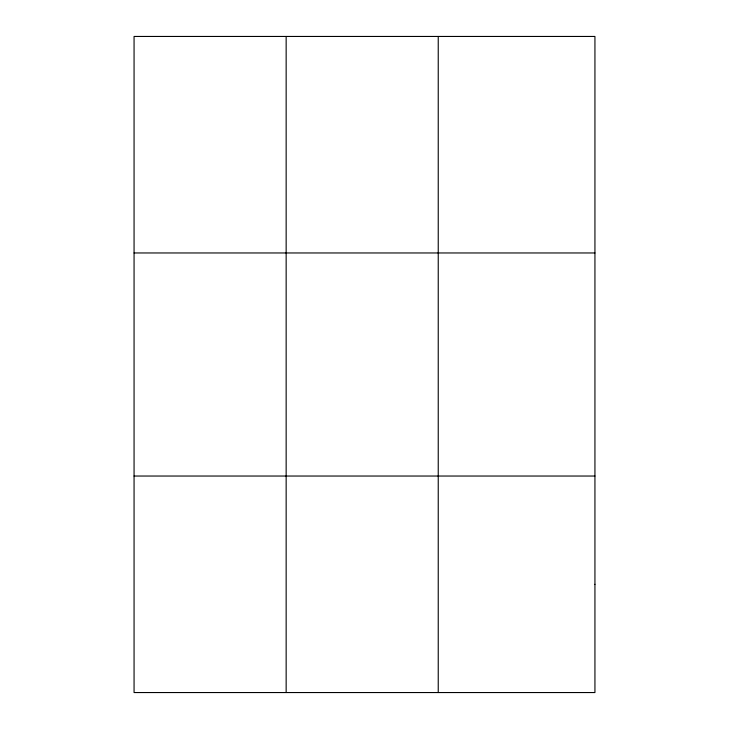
<?xml version="1.0" encoding="UTF-8"?>
<svg xmlns="http://www.w3.org/2000/svg" width="729" height="729" viewBox="0 0 729 729"><rect width="100%" height="100%" fill="white"/><g stroke="black" fill="none" stroke-linecap="round" stroke-linejoin="round"><path stroke-width="1.09" d="M286.151 692.55L286.151 36.45M438.238 692.55L438.238 36.45M134.063 252.963L594.937 252.963M134.063 476.037L594.937 476.037M594.937 584.293L594.937 692.55L134.063 692.55L134.063 36.45L594.937 36.45L594.937 584.293"/></g></svg>
